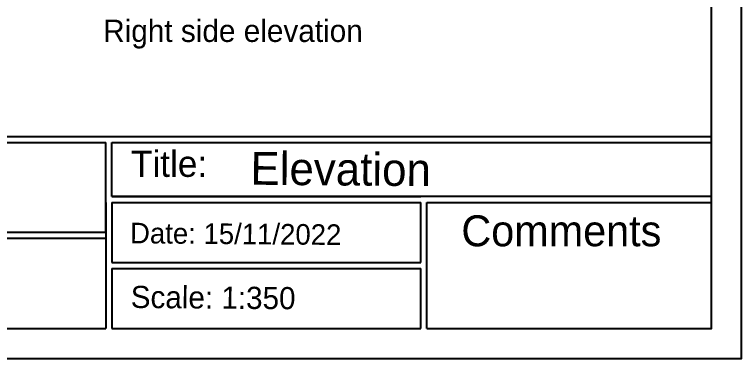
# Model space of a CAD drawing. Header units: millimetres. Extents: x 268 to 10756, y 109 to 4664.
# Drawn here: x 5213 to 6806, y 2712 to 3466 of the extents above; entities that cross this region are included whole.
import ezdxf

# ---------------------------------------------------------------- set-up
doc = ezdxf.new("R2010")
doc.units = ezdxf.units.MM
doc.layers.add('Frame', color=7, linetype='Continuous')
doc.layers.add('text', color=7, linetype='Continuous', lineweight=9)

msp = doc.modelspace()

# ---------------------------------------------------------------- linework, layer by layer
at = {"layer": 'Frame'}
for p, q in [((4111.1, 3198.3), (6740.2, 3198.3)), ((4111.1, 3185.2), (5412.5, 3185.2)), ((5412.5, 2988), (5412.5, 3185.2)), ((5425.6, 3185.2), (6103, 3185.2)), ((5425.6, 3185.2), (6740.2, 3185.2)), ((5425.6, 3066.9), (5425.6, 3185.2)), ((5425.6, 3066.9), (6103, 3066.9)), ((6740.2, 3066.9), (5425.6, 3066.9)), ((5412.5, 3053.7), (5412.5, 2988)), ((5425.6, 3053.7), (6103, 3053.7)), ((5425.6, 3053.7), (5425.6, 2922.3)), ((6103, 2922.3), (6103, 3053.7)), ((6116.2, 3053.7), (6740.2, 3053.7)), ((6116.2, 2777.7), (6116.2, 3053.7)), ((5412.5, 2988), (4111.1, 2988)), ((5412.5, 2988), (5412.5, 2922.3)), ((5412.5, 2974.9), (4111.1, 2974.9)), ((5412.5, 2974.9), (5412.5, 2777.7)), ((5425.6, 2922.3), (6103, 2922.3)), ((5425.6, 2909.1), (5425.6, 2777.7)), ((5425.6, 2909.1), (6103, 2909.1)), ((6103, 2777.7), (6103, 2909.1)), ((5425.6, 2777.7), (6103, 2777.7))]:
    msp.add_line(p, q, dxfattribs=at)
msp.add_lwpolyline([(4045.4, 2712), (6805.9, 2712), (6805.9, 4664), (4045.4, 4664)], close=True, dxfattribs=at)
for points in [[(6740.2, 3066.9), (6740.2, 4598.3), (4111.1, 4598.3), (4111.1, 3198.3)], [(6116.2, 2777.7), (6740.2, 2777.7), (6740.2, 3185.2)], [(4111.1, 2909.1), (4111.1, 2777.7), (5412.5, 2777.7)], [(5425.6, 2777.7), (6103, 2777.7)]]:
    msp.add_lwpolyline(points, dxfattribs=at)

# ---------------------------------------------------------------- texts
for s, height, p in [('Title:', 57.6, (5468, 3109.8)), ('Comments', 67.8, (6192, 2957.8))]:
    msp.add_text(s, height=height, dxfattribs=at).set_placement(p)
for s, height, p in [('Elevation', 71.87, (5729.6, 3092.7)), ('Date: 15/11/2022', 45.137, (5465.7, 2964.3)), ('Scale: 1:350', 48.589, (5467.2, 2822.6))]:
    msp.add_text(s, height=height, rotation=359.5369, dxfattribs=at).set_placement(p)
at = {"layer": 'text'}
msp.add_text('Right side elevation', height=48.75, dxfattribs=at).set_placement((5407, 3405.5))

doc.saveas('drawing.dxf')
